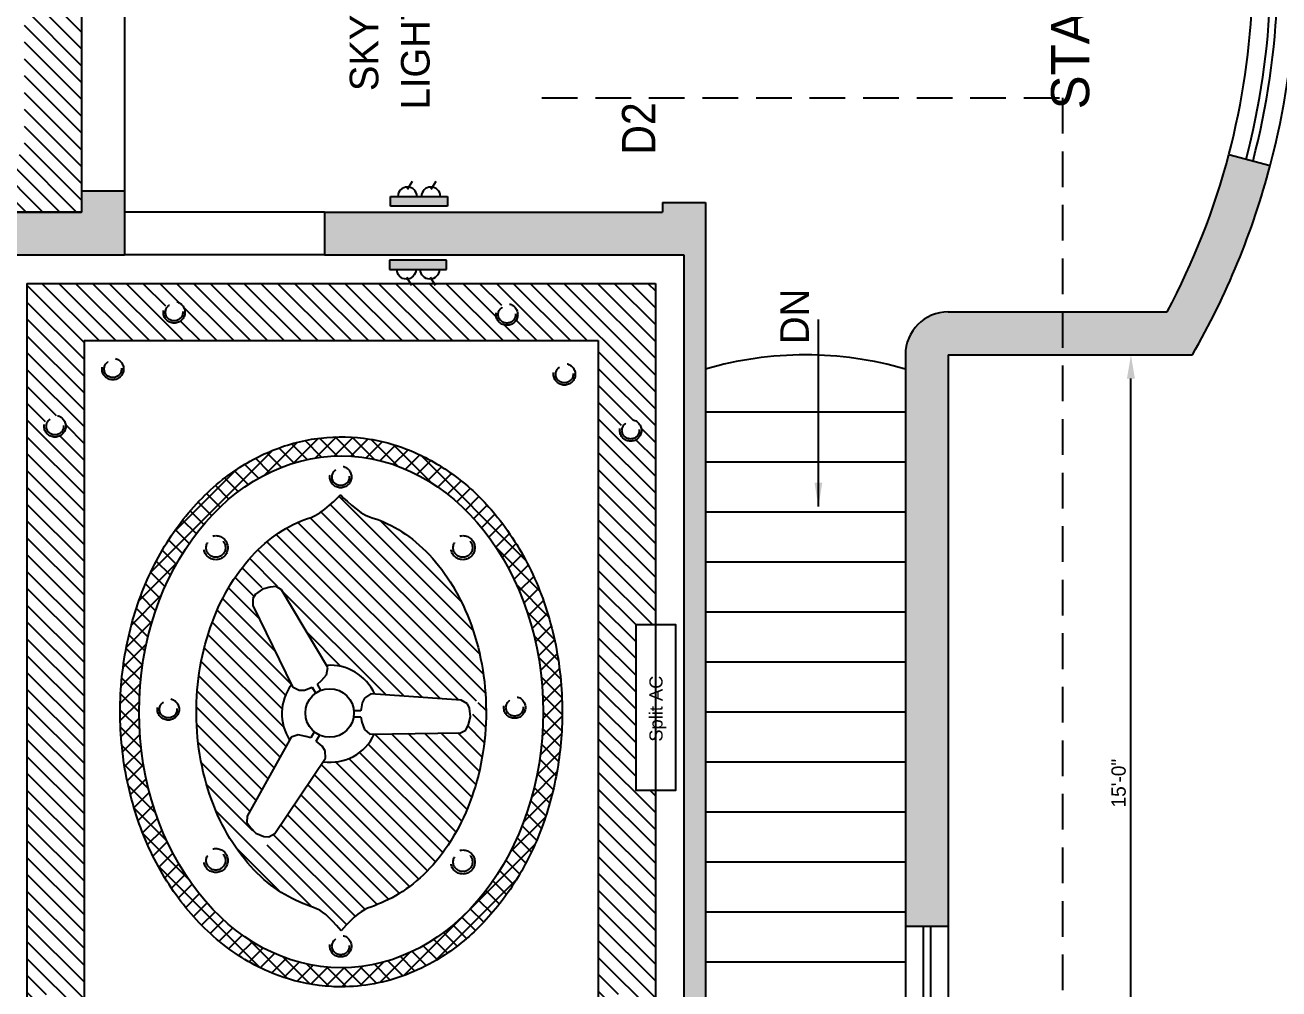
# Model space of a CAD drawing. Extents: x 10753 to 18704, y -5361 to 1140.
# Drawn here: x 13281.2 to 13544.6, y -1300.4 to -1097.9 of the extents above; entities that cross this region are included whole.
import ezdxf

# ---------------------------------------------------------------- set-up
doc = ezdxf.new("R2010")
doc.units = 0
doc.header["$LTSCALE"] = 30
doc.header["$MEASUREMENT"] = 0
doc.header["$PDMODE"] = 3
doc.linetypes.add('HIDDEN', pattern=[0.375, 0.25, -0.125])
doc.layers.get('0').update_dxf_attribs({"linetype": 'CONTINUOUS'})
doc.layers.get('DEFPOINTS').update_dxf_attribs({"linetype": 'CONTINUOUS'})
for name, color, linetype in [('ACS', 4, 'CONTINUOUS'), ('Ceiling Plans', 165, 'CONTINUOUS'), ('DIM', 6, 'CONTINUOUS'), ('E-SAVERS', 2, 'HIDDEN'), ('FANS', 6, 'CONTINUOUS'), ('stairs terrace', 1, 'CONTINUOUS'), ('SWITCHES', 3, 'CONTINUOUS'), ('TEXT', 13, 'CONTINUOUS'), ('TEXTDW', 3, 'CONTINUOUS'), ('WALL', 2, 'CONTINUOUS'), ('Walls Hatch', 51, 'CONTINUOUS'), ('WINDOW', 5, 'CONTINUOUS')]:
    doc.layers.add(name, color=color, linetype=linetype)
doc.styles.add('ARIAL', font='arial.ttf', dxfattribs={"height": 2})
doc.styles.get("Standard").update_dxf_attribs({"font": 'stylu.ttf', "height": 3})
doc.dimstyles.new('D1', dxfattribs={"dimtxt": 6, "dimasz": 5, "dimexe": 1, "dimexo": 2, "dimgap": 1, "dimtad": 1, "dimdec": 4, "dimzin": 3, "dimdsep": 46, "dimlunit": 4, "dimtxsty": 'Standard', "dimcen": 3, "dimclrd": 7, "dimclre": 7, "dimclrt": 2, "dimadec": 0, "dimazin": 0, "dimtfac": 1, "dimtdec": 4, "dimtofl": 0, "dimtmove": 2, "dimatfit": 3, "dimfxl": 1, "dimfrac": 2, "dimtolj": 1, "dimtzin": 1, "dimarcsym": 0})

# ---------------------------------------------------------------- blocks, each defined once
blk = doc.blocks.new('*D364')
at = {"layer": 'DEFPOINTS', "color": 0, "transparency": 16777216}
for p in [(13513.47, -1167.19), (13513.47, -1167.19), (13485.51, -1347.21)]:
    blk.add_point(p, dxfattribs=at)
at = {"layer": 'DIM', "color": 7, "lineweight": -2, "transparency": 16777216}
for p, q in [((13511.47, -1167.19), (13512.47, -1167.19)), ((13513.47, -1342.21), (13513.47, -1172.19)), ((13487.51, -1347.21), (13514.47, -1347.21))]:
    blk.add_line(p, q, dxfattribs=at)
at = {"layer": 'DIM', "color": 7, "transparency": 16777216}
for points in [[(13512.64, -1172.19), (13514.31, -1172.19), (13513.47, -1167.19)], [(13512.64, -1342.21), (13514.31, -1342.21), (13513.47, -1347.21)]]:
    blk.add_solid(points, dxfattribs=at)
at = {"layer": 'DIM', "color": 2, "transparency": 16777216, "insert": (13510.9, -1257.2), "char_height": 3, "attachment_point": 5, "rotation": 90}
blk.add_mtext('\\A1;15\'-0"', dxfattribs=at)
blk = doc.blocks.new('11PFAN01')
at = {"color": 0, "linetype": 'ByBlock'}
for p, q in [((-5.91, 15.96), (-6.12, 15.11)), ((-5.46, 16.37), (-5.91, 15.96)), ((-4.48, 16.8), (-5.46, 16.37)), ((-3.51, 16.82), (-4.48, 16.8)), ((-2.75, 16.71), (-3.51, 16.82)), ((-2.22, 16.16), (-2.75, 16.71)), ((1.1, 5.49), (-2.22, 16.16)), ((-6.12, 15.11), (-3.7, 4.21)), ((-0.05, 4.13), (0.72, 4.68)), ((0.72, 4.68), (1.1, 5.49)), ((-3.7, 4.21), (-2.99, 3.61)), ((-2.99, 3.61), (-2.34, 3.48)), ((-2.34, 3.48), (-1.35, 3.61)), ((-1.35, 3.61), (-1.1, 2.73)), ((-0.62, 3.82), (-0.05, 4.13)), ((-0.38, 2.93), (-0.62, 3.82)), ((4.18, 0.28), (3.8, -0.63)), ((4.62, 0.78), (4.18, 0.28)), ((5.49, 1.1), (4.62, 0.78)), ((16.15, -2.26), (5.49, 1.1)), ((2.73, -1.13), (3.62, -1.37)), ((3.8, -0.63), (2.92, -0.41)), ((3.62, -1.37), (3.6, -2.02)), ((-5.31, -1.8), (-12.89, -10)), ((-4.41, -1.72), (-5.31, -1.8)), ((-3.55, -2.11), (-4.41, -1.72)), ((-3, -2.45), (-3.55, -2.11)), ((-2.34, -1.8), (-3, -2.45)), ((-2.45, -2.98), (-1.82, -2.32)), ((-1.84, -3.76), (-2.45, -2.98)), ((3.6, -2.02), (3.69, -2.96)), ((3.69, -2.96), (4.21, -3.7)), ((16.78, -2.86), (16.15, -2.26)), ((16.9, -3.46), (16.78, -2.86)), ((-1.63, -4.39), (-1.84, -3.76)), ((-1.79, -5.31), (-1.63, -4.39)), ((4.21, -3.7), (15.11, -6.16)), ((16.32, -5.37), (16.79, -4.52)), ((16.79, -4.52), (16.9, -3.46)), ((-10.03, -12.86), (-1.79, -5.31)), ((15.11, -6.16), (15.85, -5.98)), ((15.85, -5.98), (16.32, -5.37)), ((-12.89, -10), (-13.1, -10.74)), ((-13.1, -10.74), (-12.81, -11.44)), ((-12.81, -11.44), (-12.31, -12.28)), ((-12.31, -12.28), (-11.45, -12.91)), ((-11.45, -12.91), (-10.87, -13.1)), ((-10.87, -13.1), (-10.03, -12.86))]:
    blk.add_line(p, q, dxfattribs=at)
blk.add_circle((0, 0), 3, dxfattribs=at)
blk = doc.blocks.new('SB')
for p, q in [((0, 6), (1, 6)), ((0, 0), (0, 6)), ((1, 6), (1, 0)), ((1.79, 4.2), (2.63, 3.67)), ((1.79, 1.73), (2.63, 1.2)), ((1, 0), (0, 0))]:
    blk.add_line(p, q)
for centre in [(1, 4.22), (1, 1.75)]:
    blk.add_arc(centre, 1, 270, 90)
blk.add_solid([(0, 0), (1, 0), (0, 6), (1, 6)])

msp = doc.modelspace()

# ---------------------------------------------------------------- hatches: boundary and pattern name
at = {"layer": 'Ceiling Plans'}
h = msp.add_hatch(dxfattribs=at)
h.set_pattern_fill('ANSI31', color=200, scale=20, angle=90)
h.set_pattern_definition([(135, (11785.538, -16364.4257), (-1.76776695, -1.76776695), [])])
h.paths.add_polyline_path([(13062.60457, -1086.21197), (13062.60457, -1149.21197), (13184.10457, -1149.21197), (13184.10457, -1137.21197), (13293.06889, -1137.21197), (13293.06889, -1086.21197, -0.397097335), (13380.60457, -993.37264), (13380.60457, -909.21197), (13119.60457, -909.21197), (13119.60457, -1086.21197)])
h.paths.add_polyline_path([(13098.94923, -1113.7842), (13098.94923, -1121.7842), (13090.94923, -1121.7842), (13090.94923, -1113.7842)], flags=16)
h.paths.add_polyline_path([(13131.60457, -921.21197), (13368.60457, -921.21197), (13368.60457, -982.67455, 0.366075072), (13281.06889, -1086.21197), (13281.06889, -1125.21197), (13172.10457, -1125.21197), (13172.10457, -1137.21197), (13131.60457, -1137.21197)], flags=16)
h.paths.add_polyline_path([(13127.0476, -1145.67551), (13127.97717, -1145.67551, -1), (13131.97717, -1145.67551), (13133.48422, -1145.67551), (13133.48422, -1147.67551), (13121.48422, -1147.67551), (13121.48422, -1145.67551), (13123.0476, -1145.67551, -1)], flags=16)
h.paths.add_polyline_path([(13207.94211, -1021.50922), (13184.57621, -1033.18318), (13182.44457, -1032.11818), (13217.2594, -962.43471), (13249.37785, -978.48153), (13262.34195, -1004.42972), (13280.42957, -995.39287), (13246.17347, -1063.95802), (13223.48739, -1052.62374)], flags=0)
h.paths.add_polyline_path([(13264.98906, -1134.53242), (13266.55244, -1134.53242, -1), (13270.55244, -1134.53242), (13271.48202, -1134.53242, -1), (13275.48202, -1134.53242), (13276.98906, -1134.53242), (13276.98906, -1136.53242), (13264.98906, -1136.53242)], flags=16)
h.paths.add_polyline_path([(13233.43971, -919.39801), (13233.43971, -911.06935), (13268.32005, -911.06935), (13268.32005, -919.39801)], flags=16)
h.paths.add_polyline_path([(13346.61206, -912.16887), (13346.61206, -910.16887), (13358.61206, -910.16887), (13358.61206, -912.16887), (13357.10502, -912.16887, -1), (13353.10502, -912.16887), (13352.17544, -912.16887, -1), (13348.17544, -912.16887)], flags=16)
h.paths.add_polyline_path([(13242.82891, -918.29073), (13258.46859, -918.29073), (13258.46859, -912.95634), (13242.82891, -912.95634)], flags=8)
h = msp.add_hatch(dxfattribs=at)
h.set_pattern_fill('CHKDS', color=200, scale=20, angle=90, pattern_type=2)
h.set_pattern_definition([(90, (11785.538, -16364.426), (-25, 25), [20, -30]), (180, (11795.538, -16329.426), (-25, -25), [20, -30])])
h.paths.add_polyline_path([(13131.60457, -921.21197), (13131.60457, -1137.21197), (13172.10457, -1137.21197), (13172.10457, -1125.21197), (13281.06889, -1125.21197), (13280.81009, -1120.13634, -0.414213562), (13278.28102, -1122.66541, -1), (13278.28102, -1117.60727, -0.414213562), (13280.81009, -1120.13634), (13280.66214, -1101.83315, -0.411980948), (13278.13315, -1104.34293, -1), (13278.13315, -1099.28479, -0.414213562), (13280.66221, -1101.81386), (13281.06889, -1086.21197, -0.276949328), (13336.58393, -993.53454, -0.123227104), (13335.39272, -993.83265, -15.937253933), (13335.39272, -993.32683, -1), (13335.39272, -989.28032, -1.106551939), (13336.61278, -993.58857, -0.081009639), (13368.60457, -982.67455), (13368.60457, -921.21197), (13294.17025, -921.53035, -1), (13294.17025, -926.58848, -1), (13294.17025, -921.53035), (13219.26034, -921.53035, -0.999021246), (13219.25539, -926.58848, -1), (13219.25539, -921.53035)])
h.paths.add_polyline_path([(13154.23495, -929.26992, -1), (13154.23495, -924.21178, -1)], flags=16)
h.paths.add_polyline_path([(13154.23495, -928.76411, -1), (13154.23495, -924.7176, -1)], flags=0)
h.paths.add_polyline_path([(13137.30117, -945.33459, -1), (13137.30117, -940.27645, -1)], flags=16)
h.paths.add_polyline_path([(13137.30117, -944.82878, -1), (13137.30117, -940.78227, -1)], flags=0)
h.paths.add_polyline_path([(13208.8971, -962.81298, -1), (13208.8971, -967.87111, -1)], flags=16)
h.paths.add_polyline_path([(13208.8971, -963.31879, -1), (13208.8971, -967.3653, -1)], flags=0)
h.paths.add_polyline_path([(13137.30117, -929.26992, -1), (13137.30117, -924.21178, -1)], flags=16)
h.paths.add_polyline_path([(13137.30117, -928.76411, -1), (13137.30117, -924.7176, -1)], flags=0)
h.paths.add_polyline_path([(13217.2594, -962.43471), (13249.37785, -978.48153), (13245.22955, -970.17854), (13278.44038, -953.58591), (13274.60527, -945.73401), (13274.62543, -944.249), (13275.20394, -943.39507), (13276.64976, -942.28514), (13278.26072, -941.87635), (13279.5562, -941.747), (13280.65372, -942.44436), (13285.26169, -950.17788), (13309.54851, -938.04382), (13326.66091, -972.295), (13280.42957, -995.39287), (13246.17347, -1063.95802), (13223.48739, -1052.62374), (13225.05451, -1055.7604), (13160.73555, -1087.89512), (13159.37269, -1085.16728), (13158.40298, -1084.76587), (13157.24348, -1083.57514), (13156.48372, -1082.51789), (13156.53889, -1081.21873), (13156.99362, -1080.40548), (13143.62315, -1053.64394), (13161.53176, -1044.69653), (13157.73967, -1036.93269), (13157.75982, -1035.44768), (13158.33834, -1034.59375), (13159.78416, -1033.48382), (13161.39511, -1033.07503), (13162.69059, -1032.94568), (13163.78812, -1033.64304), (13168.34578, -1041.29214), (13184.57621, -1033.18318), (13182.44457, -1032.11818)], flags=16)
h.paths.add_polyline_path([(13181.06847, -1026.66579, -1), (13181.06847, -1021.60765, -1)], flags=16)
h.paths.add_polyline_path([(13181.06847, -1026.15998, -1), (13181.06847, -1022.11347, -1)], flags=0)
h.paths.add_polyline_path([(13203.05367, -1061.9205), (13202.51795, -1063.1071), (13201.36525, -1063.7089), (13197.86153, -1063.75711), (13165.80762, -1079.77172), (13173.04537, -1069.02827), (13172.94057, -1067.4461), (13172.34245, -1066.48776), (13171.03008, -1065.42564), (13171.76617, -1064.16726, -0.062143507), (13170.69049, -1063.50122), (13169.90899, -1064.77677), (13168.861, -1064.4318), (13167.27084, -1064.12537), (13166.2818, -1064.45749, -0.308236963), (13166.51796, -1054.24293), (13167.51472, -1054.73362), (13168.64373, -1054.69481), (13170.21974, -1054.08932), (13170.94148, -1055.35599, -0.062143507), (13172.05613, -1054.75744), (13171.34222, -1053.44287), (13172.16497, -1052.70777), (13173.22543, -1051.48386), (13173.43232, -1050.46127, -0.308236963), (13182.1603, -1055.77307), (13182.55477, -1055.5091), (13201.54056, -1056.82596), (13202.81654, -1057.58592), (13203.26681, -1058.5139), (13203.50513, -1060.32098)], flags=0)
h.paths.add_polyline_path([(13274.10909, -992.37646), (13273.34933, -991.31921), (13273.4045, -990.02005), (13282.69078, -973.41215), (13283.14741, -973.25881, -0.308236963), (13283.38357, -963.04426), (13284.38033, -963.53494), (13285.50934, -963.49613), (13287.08534, -962.89064), (13287.80709, -964.15731, -0.062143507), (13288.92173, -963.55876), (13288.20782, -962.24419), (13289.03058, -961.50909), (13290.09103, -960.28518), (13290.29792, -959.26259, -0.308236963), (13299.02591, -964.57439), (13299.42038, -964.31042), (13318.40617, -965.62728), (13319.68215, -966.38724), (13320.13242, -967.31522), (13320.37073, -969.1223), (13319.91928, -970.72182), (13319.38356, -971.90842), (13318.23086, -972.51022), (13314.95262, -972.55533), (13282.56198, -988.73818), (13279.27764, -993.61334), (13277.98151, -994.33839), (13276.95272, -994.26434), (13275.26858, -993.56719)], flags=0)
h.paths.add_polyline_path([(13281.56078, -1000.60957, -1), (13281.56078, -1005.66771, -1)], flags=16)
h.paths.add_polyline_path([(13281.56078, -1001.11539, -1), (13281.56078, -1005.1619, -1)], flags=0)
h.paths.add_polyline_path([(13135.27791, -1083.18979, -1), (13135.27791, -1078.13165, -1)], flags=16)
h.paths.add_polyline_path([(13135.27791, -1082.68398, -1), (13135.27791, -1078.63747, -1)], flags=0)
h.paths.add_polyline_path([(13257.04506, -1052.99432, -1), (13257.04506, -1058.05245, -1)], flags=16)
h.paths.add_polyline_path([(13257.04506, -1053.50013, -1), (13257.04506, -1057.54664, -1)], flags=0)
h.paths.add_polyline_path([(13189.35754, -1122.706, -1), (13189.35754, -1117.64787, -1)], flags=16)
h.paths.add_polyline_path([(13189.35754, -1122.20019, -1), (13189.35754, -1118.15368, -1)], flags=0)
h.paths.add_polyline_path([(13341.54817, -954.33724, -0.315298789), (13342.37437, -954.91575), (13343.53034, -954.49501, -0.436485524), (13344.20864, -953.17298, -0.099420373), (13344.20864, -950.52601, -0.436485524), (13343.53034, -949.20397), (13342.37437, -948.78323, -0.315298789), (13341.54817, -949.36174, -1), (13341.54817, -947.6033, -0.520567051), (13342.37437, -948.78323), (13343.53034, -949.20397, -0.315298789), (13344.48243, -948.53731, -0.106526237), (13344.89974, -948.62724, -0.099420373), (13346.60118, -946.59954, -0.436485524), (13346.93136, -945.1508), (13346.31628, -944.08545, -0.131652498), (13345.87667, -944.20324, -1), (13345.87667, -942.4448, -0.767326988), (13346.31628, -944.08545), (13346.93136, -945.1508, -0.131652498), (13347.43796, -945.01505, -0.288267883), (13348.3511, -945.58922, -0.099420373), (13350.95785, -945.12958, -0.436485524), (13352.14202, -944.23202), (13352.35563, -943.02055, -0.916331174), (13352.50831, -941.27546, -1.091308501), (13352.35563, -943.02055), (13352.14202, -944.23202, -0.436485524), (13352.94779, -945.48046, -0.099420373), (13355.24013, -946.80395, -0.195840099), (13355.94804, -946.51561, -0.221694663), (13356.7242, -946.87754), (13357.66655, -946.08681, -0.637070261), (13358.34008, -944.64243, -1), (13358.34008, -946.40088, -0.221694663), (13357.66655, -946.08681), (13356.7242, -946.87754, -0.436485524), (13356.53897, -948.35184, -0.099420373), (13357.44428, -950.83918, -0.436485524), (13358.53384, -951.84949), (13359.764, -951.84949, -0.414213562), (13360.64322, -950.97027, -1), (13360.64322, -952.72871, -0.414213562), (13359.764, -951.84949), (13358.53384, -951.84949, -0.436485524), (13357.44428, -952.85981, -0.099420373), (13356.53897, -955.34715, -0.436485524), (13356.7242, -956.82145), (13357.66655, -957.61218, -0.221694663), (13358.34008, -957.29811, -1), (13358.34008, -959.05655, -0.637070261), (13357.66655, -957.61218), (13356.7242, -956.82145, -0.221694663), (13355.94804, -957.18337, -0.195840099), (13355.24013, -956.89504, -0.099420373), (13352.94779, -958.21852, -0.436485524), (13352.14202, -959.46697), (13352.35563, -960.67844, -1.091308501), (13352.50831, -962.42352, -0.916331174), (13352.35563, -960.67844), (13352.14202, -959.46697, -0.436485524), (13350.95785, -958.5694, -0.099420373), (13348.3511, -958.10976, -0.288267883), (13347.43796, -958.68393, -0.131652498), (13346.93136, -958.54819), (13346.31628, -959.61354, -0.767326988), (13345.87667, -961.25419, -1), (13345.87667, -959.49574, -0.131652498), (13346.31628, -959.61354), (13346.93136, -958.54819, -0.436485524), (13346.60118, -957.09945, -0.099420373), (13344.89974, -955.07175, -0.106526237), (13344.48243, -955.16168, -0.315298789), (13343.53034, -954.49501), (13342.37437, -954.91575, -0.520567051), (13341.54817, -956.09569, -1)], flags=16)
h.paths.add_polyline_path([(13350.79885, -949.66271, -1), (13350.79885, -954.03627, -1)], flags=0)
h.paths.add_polyline_path([(13164.23398, -1135.44258, -1), (13164.23398, -1130.38444, -1)], flags=16)
h.paths.add_polyline_path([(13164.23398, -1134.93677, -1), (13164.23398, -1130.89026, -1)], flags=0)
h.paths.add_polyline_path([(13259.97268, -1117.64787, -1), (13259.97268, -1122.706, -1)], flags=16)
h.paths.add_polyline_path([(13259.97268, -1118.15368, -1), (13259.97268, -1122.20019, -1)], flags=0)
h = msp.add_hatch(dxfattribs=at)
h.set_pattern_fill('ANSI31', color=200, scale=20, angle=90)
h.set_pattern_definition([(135, (15416.9126, -16542.626), (-1.76776695, -1.76776695), [])])
h.paths.add_polyline_path([(13281.60457, -1152.21197), (13281.60457, -1332.21197), (13405.03109, -1332.21197, -0.08891783), (13404.47512, -1330.77735, 0.027198309), (13405.2064, -1331.68405, 0.087393972), (13409.99955, -1332.00704, 0.049875423), (13410.28379, -1331.02828), (13408.34766, -1328.3471, -2.162013598), (13408.33128, -1328.55411, -0.462531781), (13408.34766, -1328.3471), (13410.89912, -1331.88039, 0.036729401), (13412.86958, -1331.38542, -0.052577666), (13412.47841, -1332.21197), (13413.60457, -1332.21197), (13413.60457, -1258.75148), (13409.52405, -1258.75148), (13409.52405, -1223.87114), (13413.60457, -1223.87114), (13413.60457, -1152.21197)])
h.paths.add_polyline_path([(13401.60457, -1164.21197), (13401.60457, -1320.21197), (13293.60457, -1320.21197), (13293.60457, -1164.21197)], flags=16)
h.paths.add_polyline_path([(13312.5192, -1160.54104, -1), (13312.5192, -1155.99933, -1)], flags=16)
h.paths.add_polyline_path([(13312.5192, -1160.08687, -1), (13312.5192, -1156.4535, -1)], flags=0)
h.paths.add_polyline_path([(13299.63637, -1172.45422, -1), (13299.63637, -1167.91251, -1)], flags=0)
h.paths.add_polyline_path([(13299.63637, -1172.00005, -1), (13299.63637, -1168.36668, -1)], flags=0)
edge = h.paths.add_edge_path(flags=0)
edge.add_ellipse((13347.60457, -1242.21197), major_axis=(0, -53.77558), ratio=0.788930168, start_angle=0, end_angle=360)
h.paths.add_polyline_path([(13347.49361, -1190.59457, -1), (13347.49361, -1195.13628, -1)], flags=0)
h.paths.add_polyline_path([(13347.49361, -1191.04874, -1), (13347.49361, -1194.68211, -1)], flags=0)
edge = h.paths.add_edge_path(flags=0)
edge.add_spline(control_points=[(13347.60457, -1288.1948), (13350.50337, -1284.84606), (13351.92432, -1283.9137), (13355.7596, -1282.51782), (13357.7932, -1281.62293), (13361.77574, -1279.18619), (13363.72331, -1277.64275), (13367.39526, -1273.92049), (13369.11806, -1271.74172), (13372.19151, -1266.83811), (13373.5413, -1264.114), (13375.74809, -1258.27114), (13376.60476, -1255.15313), (13377.74977, -1248.71222), (13378.03802, -1245.38995), (13378.0211, -1238.74784), (13377.71593, -1235.42859), (13376.53855, -1228.99949), (13375.66643, -1225.89028), (13373.43161, -1220.07), (13372.06924, -1217.35968), (13368.97461, -1212.48721), (13367.24322, -1210.32578), (13363.55843, -1206.6397), (13361.60662, -1205.11507), (13357.61896, -1202.71532), (13355.58444, -1201.83857), (13351.50985, -1200.6923), (13347.45687, -1196.67231), (13347.45687, -1196.67231), (13343.34753, -1200.75919), (13339.27444, -1201.97521), (13337.24183, -1202.88827), (13333.26459, -1205.36203), (13331.32137, -1206.92426), (13327.6625, -1210.68263), (13325.94842, -1212.87866), (13322.89638, -1217.8132), (13321.55927, -1220.55097), (13319.38068, -1226.41613), (13318.53952, -1229.54278), (13317.42696, -1235.99518), (13317.15565, -1239.32029), (13317.20641, -1245.96205), (13317.52847, -1249.27812), (13318.73814, -1255.69507), (13319.62564, -1258.79533), (13321.88833, -1264.59274), (13323.26317, -1267.28915), (13326.37877, -1272.13029), (13328.11862, -1274.2743), (13331.81601, -1277.92412), (13333.77194, -1279.42992), (13337.76453, -1281.79271), (13339.79991, -1282.65138), (13343.63459, -1283.94003), (13344.85419, -1284.97146), (13347.60457, -1288.1948)], knot_values=[0, 0, 0, 0, 0.224860756, 0.224860756, 0.449721513, 0.449721513, 0.674582269, 0.674582269, 0.899443025, 0.899443025, 1.124303782, 1.124303782, 1.349164538, 1.349164538, 1.574025294, 1.574025294, 1.798886051, 1.798886051, 2.023746807, 2.023746807, 2.248607563, 2.248607563, 2.47346832, 2.47346832, 2.698329076, 2.698329076, 2.923189832, 2.923189832, 3.148050589, 3.148050589, 3.372911345, 3.372911345, 3.597772102, 3.597772102, 3.822632858, 3.822632858, 4.047493614, 4.047493614, 4.272354371, 4.272354371, 4.497215127, 4.497215127, 4.722075883, 4.722075883, 4.94693664, 4.94693664, 5.171797396, 5.171797396, 5.396658152, 5.396658152, 5.621518909, 5.621518909, 5.846379665, 5.846379665, 6.071240421, 6.071240421, 6.283185307, 6.283185307, 6.283185307, 6.283185307], degree=3, periodic=0)
h.paths.add_polyline_path([(13287.47959, -1184.48713, -1), (13287.47959, -1179.94542, -1)], flags=16)
h.paths.add_polyline_path([(13287.47959, -1184.03296, -1), (13287.47959, -1180.39959, -1)], flags=0)
h.paths.add_polyline_path([(13321.27291, -1210.2512, -1), (13321.27291, -1205.19306, -1)], flags=0)
h.paths.add_polyline_path([(13321.27291, -1209.74539, -1), (13321.27291, -1205.69888, -1)], flags=0)
h.paths.add_polyline_path([(13382.40882, -1156.46269, -1), (13382.40882, -1161.0044, -1)], flags=16)
h.paths.add_polyline_path([(13382.40882, -1156.91686, -1), (13382.40882, -1160.55023, -1)], flags=0)
h.paths.add_polyline_path([(13373.15573, -1205.19306, -1), (13373.15573, -1210.2512, -1)], flags=0)
h.paths.add_polyline_path([(13394.48897, -1169.02711, -1), (13394.48897, -1173.56882, -1)], flags=0)
h.paths.add_polyline_path([(13373.15573, -1205.69888, -1), (13373.15573, -1209.74539, -1)], flags=0)
h.paths.add_polyline_path([(13394.48897, -1169.48128, -1), (13394.48897, -1173.11465, -1)], flags=0)
h.paths.add_polyline_path([(13408.39444, -1180.80894, -1), (13408.39444, -1185.35065, -1)], flags=16)
h.paths.add_polyline_path([(13408.39444, -1181.26311, -1), (13408.39444, -1184.89648, -1)], flags=0)
h.paths.add_polyline_path([(13311.27916, -1243.95583, -1), (13311.27916, -1239.41412, -1)], flags=0)
h.paths.add_polyline_path([(13311.27916, -1243.50166, -1), (13311.27916, -1239.86829, -1)], flags=0)
h.paths.add_polyline_path([(13384.02998, -1239.02875, -1), (13384.02998, -1243.57046, -1)], flags=0)
h.paths.add_polyline_path([(13384.02998, -1239.48292, -1), (13384.02998, -1243.11629, -1)], flags=0)
h.paths.add_polyline_path([(13321.27291, -1275.9737, -1), (13321.27291, -1270.91556, -1)], flags=0)
h.paths.add_polyline_path([(13321.27291, -1275.46789, -1), (13321.27291, -1271.42138, -1)], flags=0)
h.paths.add_polyline_path([(13373.15573, -1271.23335, -1), (13373.15573, -1276.29149, -1)], flags=0)
h.paths.add_polyline_path([(13373.15573, -1271.73917, -1), (13373.15573, -1275.78568, -1)], flags=0)
h.paths.add_polyline_path([(13347.48768, -1289.17278, -1), (13347.48768, -1293.71449, -1)], flags=0)
h.paths.add_polyline_path([(13347.48768, -1293.26032, -1), (13347.48768, -1289.62695, -1)], flags=0)
h.paths.add_polyline_path([(13287.42458, -1305.41107, -1), (13287.42458, -1300.86936, -1)], flags=16)
h.paths.add_polyline_path([(13287.42458, -1304.9569, -1), (13287.42458, -1301.32353, -1)], flags=0)
h.paths.add_polyline_path([(13299.63637, -1316.69226, -1), (13299.63637, -1312.15055, -1)], flags=0)
h.paths.add_polyline_path([(13299.63637, -1316.23809, -1), (13299.63637, -1312.60472, -1)], flags=0)
h.paths.add_polyline_path([(13407.30623, -1300.94731, -1), (13407.30623, -1305.48902, -1)], flags=16)
h.paths.add_polyline_path([(13407.30623, -1301.40148, -1), (13407.30623, -1305.03485, -1)], flags=0)
h.paths.add_polyline_path([(13310.10202, -1328.3491, -1), (13310.10202, -1323.80739, -1)], flags=16)
h.paths.add_polyline_path([(13310.10202, -1327.89493, -1), (13310.10202, -1324.26156, -1)], flags=0)
h.paths.add_polyline_path([(13394.37893, -1312.15055, -1), (13394.37893, -1316.69226, -1)], flags=0)
h.paths.add_polyline_path([(13394.37893, -1312.60472, -1), (13394.37893, -1316.23809, -1)], flags=0)
h.paths.add_polyline_path([(13382.83804, -1323.39909, -1), (13382.83804, -1327.9408, -1)], flags=16)
h.paths.add_polyline_path([(13382.83804, -1323.85326, -1), (13382.83804, -1327.48663, -1)], flags=0)
h = msp.add_hatch(dxfattribs=at)
h.set_pattern_fill('ANSI37', color=200, scale=20, angle=90)
h.set_pattern_definition([(135, (11785.538, -16364.4257), (-1.76776695, -1.76776695), []), (225, (11785.538, -16364.4257), (1.76776695, -1.76776695), [])])
edge = h.paths.add_edge_path()
edge.add_spline(control_points=[(13347.60457, -1299.98755), (13349.91183, -1299.98755), (13352.21815, -1299.77394), (13359.05268, -1298.50263), (13363.48875, -1296.81025), (13370.80558, -1292.47512), (13373.8152, -1290.13074), (13379.30676, -1284.68449), (13381.79045, -1281.58469), (13386.12449, -1274.79391), (13387.97621, -1271.10473), (13390.96982, -1263.31941), (13392.1129, -1259.22507), (13393.64198, -1250.82788), (13394.02914, -1246.52689), (13394.0304, -1237.19975), (13393.50445, -1232.17532), (13391.42605, -1222.45415), (13389.87526, -1217.7575), (13385.83506, -1209.00518), (13383.34637, -1204.94824), (13378.09628, -1198.40876), (13375.46564, -1195.77252), (13369.77915, -1191.25567), (13366.72234, -1189.3733), (13360.32197, -1186.47696), (13356.97812, -1185.46095), (13350.17728, -1184.36867), (13346.72111, -1184.28956), (13339.88886, -1185.07801), (13336.51417, -1185.94185), (13330.02447, -1188.55498), (13326.91107, -1190.30061), (13320.48649, -1195.01056), (13317.27031, -1198.14888), (13311.62104, -1205.31931), (13309.18719, -1209.34919), (13305.23888, -1218.02823), (13303.72289, -1222.6765), (13301.69354, -1232.29009), (13301.17909, -1237.25559), (13301.1803, -1247.18577), (13301.69593, -1252.1511), (13303.72764, -1261.76392), (13305.24475, -1266.41167), (13309.19519, -1275.08923), (13311.63006, -1279.11824), (13317.28112, -1286.28657), (13320.49817, -1289.42371), (13327.52573, -1294.57215), (13331.33465, -1296.58033), (13338.64059, -1299.06667), (13342.08367, -1299.74077), (13346.2331, -1299.96872), (13346.91882, -1299.98755), (13347.60457, -1299.98755)], knot_values=[0, 0, 0, 0, 0.145717679, 0.145717679, 0.437153037, 0.437153037, 0.663836186, 0.663836186, 0.890519336, 0.890519336, 1.117202485, 1.117202485, 1.343885635, 1.343885635, 1.570568784, 1.570568784, 1.835349362, 1.835349362, 2.10012994, 2.10012994, 2.364910519, 2.364910519, 2.581748288, 2.581748288, 2.798586057, 2.798586057, 3.015423826, 3.015423826, 3.232261595, 3.232261595, 3.449099365, 3.449099365, 3.665937134, 3.665937134, 3.927588351, 3.927588351, 4.189239568, 4.189239568, 4.450890785, 4.450890785, 4.712542002, 4.712542002, 4.974193219, 4.974193219, 5.235844436, 5.235844436, 5.497495653, 5.497495653, 5.75914687, 5.75914687, 6.020798087, 6.020798087, 6.239871527, 6.239871527, 6.283185307, 6.283185307, 6.283185307, 6.283185307], degree=3, periodic=0)
edge = h.paths.add_edge_path(flags=16)
edge.add_ellipse((13347.60457, -1242.21197), major_axis=(0, -53.77558), ratio=0.788930168, start_angle=0, end_angle=360)
edge = h.paths.add_edge_path(flags=0)
edge.add_line((13326.78786, -1211.92691), (13326.78671, -1211.92576))
edge.add_spline(control_points=[(13334.70669, -1279.94982), (13333.0792, -1278.88389), (13331.48703, -1277.59936), (13328.11862, -1274.2743), (13326.37877, -1272.13029), (13323.26317, -1267.28915), (13321.88833, -1264.59274), (13319.62564, -1258.79533), (13318.73814, -1255.69507), (13317.52847, -1249.27812), (13317.20641, -1245.96205), (13317.15565, -1239.32029), (13317.42696, -1235.99518), (13318.53952, -1229.54278), (13319.38068, -1226.41613), (13321.55927, -1220.55097), (13322.89638, -1217.8132), (13325.94842, -1212.87866), (13327.6625, -1210.68263), (13331.32137, -1206.92426), (13333.26459, -1205.36203), (13337.24183, -1202.88827), (13339.27444, -1201.97521), (13343.34753, -1200.75919), (13347.45687, -1196.67231), (13347.45687, -1196.67231), (13351.50985, -1200.6923), (13355.58444, -1201.83857), (13357.61896, -1202.71532), (13361.60662, -1205.11507), (13363.55843, -1206.6397), (13367.24322, -1210.32578), (13368.97461, -1212.48721), (13372.06924, -1217.35968), (13373.43161, -1220.07), (13375.66643, -1225.89028), (13376.53855, -1228.99949), (13377.71593, -1235.42859), (13378.0211, -1238.74784), (13378.03802, -1245.38995), (13377.74977, -1248.71222), (13376.60476, -1255.15313), (13375.74809, -1258.27114), (13373.5413, -1264.114), (13372.19151, -1266.83811), (13369.11806, -1271.74172), (13367.39526, -1273.92049), (13363.72331, -1277.64275), (13361.77574, -1279.18619), (13357.7932, -1281.62293), (13355.7596, -1282.51782), (13351.92432, -1283.9137), (13350.50337, -1284.84606), (13347.60457, -1288.1948)], knot_values=[0, 0, 0, 0, 0.184845673, 0.184845673, 0.40970643, 0.40970643, 0.634567186, 0.634567186, 0.859427942, 0.859427942, 1.084288699, 1.084288699, 1.309149455, 1.309149455, 1.534010212, 1.534010212, 1.758870968, 1.758870968, 1.983731724, 1.983731724, 2.208592481, 2.208592481, 2.433453237, 2.433453237, 2.658313993, 2.658313993, 2.88317475, 2.88317475, 3.108035506, 3.108035506, 3.332896262, 3.332896262, 3.557757019, 3.557757019, 3.782617775, 3.782617775, 4.007478531, 4.007478531, 4.232339288, 4.232339288, 4.457200044, 4.457200044, 4.6820608, 4.6820608, 4.906921557, 4.906921557, 5.131782313, 5.131782313, 5.356643069, 5.356643069, 5.581503826, 5.581503826, 5.806364582, 5.806364582, 5.806364582, 5.806364582], degree=3, periodic=0)
h.paths.add_polyline_path([(13329.02358, -1219.86357), (13329.04373, -1218.37855), (13329.62225, -1217.52462), (13331.06807, -1216.41469), (13332.67902, -1216.00591), (13333.9745, -1215.87656), (13335.07203, -1216.57392), (13335.22186, -1216.82537), (13357.05988, -1238.6634), (13372.82448, -1239.75684), (13374.10046, -1240.5168), (13374.55072, -1241.44478), (13374.78904, -1243.25186), (13374.33758, -1244.85138), (13373.80186, -1246.03797), (13372.64917, -1246.63977), (13354.56195, -1246.88865, -0.332125815), (13343.84224, -1252.6821), (13333.69595, -1267.74289), (13332.39981, -1268.46794), (13331.37103, -1268.3939), (13329.68689, -1267.69675), (13328.52739, -1266.50601), (13327.76763, -1265.44877), (13327.8228, -1264.1496), (13336.77385, -1248.14126, -0.313543297), (13337.15842, -1236.51862)], flags=0)
h.paths.add_polyline_path([(13329.02358, -1219.86357), (13329.04373, -1218.37855), (13329.62225, -1217.52462), (13331.06807, -1216.41469), (13332.67902, -1216.00591), (13333.9745, -1215.87656), (13335.07203, -1216.57392), (13344.81175, -1232.92002), (13344.50934, -1234.41474), (13343.44888, -1235.63865), (13342.62613, -1236.37375), (13343.34004, -1237.68832, -0.49736212), (13350.26852, -1241.9783), (13351.72636, -1241.98658), (13351.98999, -1240.31897), (13352.52089, -1239.32182), (13353.83868, -1238.43998), (13372.82448, -1239.75684), (13374.10046, -1240.5168), (13374.55072, -1241.44478), (13374.78904, -1243.25186), (13374.33758, -1244.85138), (13373.80186, -1246.03797), (13372.64917, -1246.63977), (13353.62317, -1246.90157), (13352.47991, -1245.89232), (13351.9502, -1244.36198), (13351.72496, -1243.2819), (13350.22956, -1243.24288, -0.49736212), (13343.05008, -1247.09814), (13342.31399, -1248.35652), (13343.62636, -1249.41863), (13344.22448, -1250.37698), (13344.32928, -1251.95915), (13333.69595, -1267.74289), (13332.39981, -1268.46794), (13331.37103, -1268.3939), (13329.68689, -1267.69675), (13328.52739, -1266.50601), (13327.76763, -1265.44877), (13327.8228, -1264.1496), (13337.10909, -1247.54171), (13338.55475, -1247.05624), (13340.14491, -1247.36267), (13341.19291, -1247.70765), (13341.9744, -1246.4321, -0.226841436), (13340.07191, -1242.45443, -0.243094225), (13342.22539, -1238.28686), (13341.80709, -1237.55275), (13341.33813, -1237.08379), (13339.92764, -1237.62569), (13338.79863, -1237.6645), (13337.37604, -1236.96417)], flags=0)
at = {"layer": 'Walls Hatch'}
h = msp.add_hatch(color=51, dxfattribs=at)
h.dxf.hatch_style = 1
h.paths.add_polyline_path([(13110.60457, -900.21197), (13110.60457, -1077.21197), (13106.10457, -1077.21197), (13106.10457, -1086.21197), (13119.60457, -1086.21197), (13119.60457, -909.21197), (13178.10457, -909.21197), (13178.10457, -900.21197)])
h.paths.add_polyline_path([(12930.60457, -1077.21197), (12930.60457, -957.21197), (12917.10457, -957.21197), (12917.10457, -961.71197), (12921.60457, -961.71197), (12921.60457, -1057.71197), (12825.60457, -1057.71197), (12825.60457, -1048.71197), (12816.60457, -1048.71197), (12816.60457, -1090.71197), (12825.60457, -1090.71197), (12825.60457, -1062.21197), (12921.60457, -1062.21197), (12921.60457, -1086.21197), (13005.60457, -1086.21197), (13053.60457, -1086.21197), (13053.60457, -1090.71197), (13062.60457, -1090.71197), (13062.60457, -1086.21197), (13064.10457, -1086.21197), (13064.10457, -1077.21197)])
h.paths.add_polyline_path([(13053.60457, -1132.71197), (13053.60457, -1149.21197), (13049.1025, -1149.21197), (13049.1025, -1158.21197), (13095.60457, -1158.21197), (13095.60457, -1230.21197), (13014.60457, -1230.21197), (13014.60457, -1158.21197), (13019.1025, -1158.21197), (13019.1025, -1149.21197), (13005.60457, -1149.21197), (13005.60457, -1230.21197), (12825.7528, -1230.21197), (12825.60457, -1230.21197), (12825.60457, -1174.71197), (12816.60457, -1174.71197), (12816.60457, -1234.71197), (12882.60457, -1234.71197), (12969.60457, -1234.71197), (13031.10457, -1234.71197), (13031.10457, -1338.21197), (12996.60457, -1338.21197), (12996.60457, -1347.21197), (13031.10457, -1347.21197), (13104.60457, -1347.21197), (13104.60457, -1338.21197), (13035.60457, -1338.21197), (13035.60457, -1234.71197), (13095.60457, -1234.71197), (13095.60457, -1302.14447), (13104.60457, -1302.14447), (13104.60457, -1290.21197), (13100.10457, -1290.21197), (13100.10457, -1158.21197), (13139.82997, -1158.21197), (13143.60457, -1158.21197), (13143.60457, -1149.21197), (13062.60457, -1149.21197), (13062.60457, -1132.71197)])
h.paths.add_polyline_path([(12825.60457, -1338.21197), (12825.60457, -1296.21197), (12830.10457, -1296.21197), (12830.10457, -1291.71197), (12816.60457, -1291.71197), (12816.60457, -1347.21197), (12912.60457, -1347.21197), (12912.60457, -1338.21197), (12887.10457, -1338.21197), (12887.10457, -1291.71197), (12854.10457, -1291.71197), (12854.10457, -1296.21197), (12882.60457, -1296.21197), (12882.60457, -1338.21197)])
h.paths.add_polyline_path([(12816.60457, -876.21197), (12816.60457, -1000.71197), (12825.60457, -1000.71197), (12825.60457, -961.71197), (12887.10457, -961.71197), (12887.10457, -957.21197), (12825.60457, -957.21197), (12825.60457, -885.21197), (12921.60457, -885.21197), (12921.60457, -912.21197), (12930.60457, -912.21197), (12930.60457, -885.21197), (12966.607, -885.21197), (12966.607, -876.21197)])
h.paths.add_polyline_path([(13322.10457, -900.21197), (13322.10457, -909.21197), (13380.60457, -909.21197), (13380.60457, -933.30958, -0.022070349), (13394.10457, -933.42313), (13394.10457, -924.41139, 0.006949214), (13389.60457, -924.25055), (13389.60457, -900.21197)])
h.paths.add_polyline_path([(13293.06889, -1086.21197), (13293.06889, -1090.71197), (13302.06889, -1090.71197), (13302.06889, -1086.21197, -0.98816443), (13470.04507, -1084.21197), (13415.10457, -1084.21197), (13415.10457, -1093.21197), (13424.10457, -1093.21197), (13424.10457, -1088.71197), (13479.03528, -1088.71197, 1.013533646)])
h.paths.add_polyline_path([(13184.10457, -1137.21197), (13184.10457, -1149.21197), (13179.60457, -1149.21197), (13179.60457, -1158.21197), (13184.10457, -1158.21197), (13184.10457, -1290.21197), (13179.60457, -1290.21197), (13179.60457, -1347.21197), (13214.10457, -1347.21197), (13214.10457, -1338.21197), (13188.60457, -1338.21197), (13188.60457, -1222.71197), (13215.60457, -1222.71197), (13215.60457, -1218.21197), (13188.60457, -1218.21197), (13188.60457, -1146.21197), (13266.60457, -1146.21197), (13266.60457, -1186.71197), (13275.60457, -1186.71197), (13275.60457, -1146.21197), (13302.06889, -1146.21197), (13302.06889, -1132.71197), (13293.06889, -1132.71197), (13293.06889, -1137.21197)])
h.paths.add_polyline_path([(13266.60457, -1216.71197), (13266.60457, -1338.21197), (13262.10457, -1338.21197), (13262.10457, -1347.21197), (13284.60457, -1347.21197), (13284.60457, -1338.21197), (13275.60457, -1338.21197), (13275.60457, -1216.71197)], flags=17)
h.paths.add_polyline_path([(13415.10457, -1135.21197), (13415.10457, -1137.21197), (13344.06889, -1137.21197), (13344.06889, -1146.21197), (13419.60457, -1146.21197), (13419.60457, -1338.21197), (13400.10457, -1338.21197), (13400.10457, -1347.21197), (13439.10457, -1347.21197), (13439.10457, -1338.21197), (13424.10457, -1338.21197), (13424.10457, -1135.21197)])
h.paths.add_polyline_path([(13356.60457, -1338.21197), (13356.60457, -1347.21197), (13370.10457, -1347.21197), (13370.10457, -1338.21197)], flags=17)
h.paths.add_polyline_path([(13370.10457, -1338.21197), (13381.35457, -1347.21197), (13388.85457, -1347.21197), (13400.10457, -1338.21197)], flags=17)
h.paths.add_polyline_path([(13370.10457, -1338.21197), (13370.10457, -1347.21197), (13381.35457, -1347.21197)], flags=16)
h.paths.add_polyline_path([(13388.85457, -1347.21197), (13400.10457, -1347.21197), (13400.10457, -1338.21197)], flags=16)
h.paths.add_polyline_path([(13466.10457, -1167.19171), (13466.10457, -1287.21197), (13475.10457, -1287.21197), (13475.10457, -1167.19171), (13499.10457, -1167.19171), (13499.10457, -1158.19171), (13475.10457, -1158.19171, 0.414213562)])
h.paths.add_polyline_path([(13521.07969, -1158.19171), (13499.10457, -1158.19171), (13499.10457, -1167.19171), (13526.3767, -1167.19171, 0.066681892), (13542.74331, -1127.40813), (13534.03918, -1125.11946, -0.058237248)])
h.paths.add_polyline_path([(13476.11029, -951.53997), (13471.10799, -959.02175, -0.094745019), (13512.03291, -999.36691), (13519.44256, -994.25837, 0.094745019)])
h.paths.add_polyline_path([(13431.85935, -930.81817), (13429.31544, -939.45116, -0.018581867), (13440.09313, -943.06735), (13443.27103, -934.64708, 0.018581867)])
h.paths.add_polyline_path([(13528.18221, -1029.53038, -0.02209114), (13532.62924, -1042.29087), (13541.25044, -1039.70728, 0.02209114), (13536.54182, -1026.19617)])
h.paths.add_polyline_path([(13538.83482, -1077.75199, -0.02209114), (13538.98545, -1091.26433), (13547.98054, -1091.56153, 0.02209114), (13547.82105, -1077.25434)])

# ---------------------------------------------------------------- linework, layer by layer
at = {"linetype": 'HIDDEN'}
for p, q in [((13389.73541, -1113.21197), (13499.10457, -1113.21197)), ((13499.10457, -1113.21197), (13499.10457, -1371.21197))]:
    msp.add_line(p, q, dxfattribs=at)
at = {"layer": 'ACS'}
msp.add_lwpolyline([(13409.52405, -1223.87114), (13417.85271, -1223.87114), (13417.85271, -1258.75148), (13409.52405, -1258.75148)], close=True, dxfattribs=at)
at = {"layer": 'Ceiling Plans'}
for p, q in [((13293.06889, -1090.71197), (13293.06889, -1132.71197)), ((13281.60457, -1152.21197), (13413.60457, -1152.21197)), ((13281.60457, -1152.21197), (13281.60457, -1332.21197)), ((13413.60457, -1152.21197), (13413.60457, -1332.21197)), ((13293.60457, -1164.21197), (13293.60457, -1320.21197)), ((13293.60457, -1164.21197), (13401.60457, -1164.21197)), ((13401.60457, -1164.21197), (13401.60457, -1320.21197)), ((13341.80709, -1237.55275), (13341.33813, -1237.08379)), ((13378.02916, -1241.955), (13376.38674, -1240.31259)), ((13377.9388, -1245.40019), (13375.28702, -1242.74841)), ((13377.65775, -1248.65466), (13374.18731, -1245.18423)), ((13375.02137, -1260.16042), (13361.65204, -1246.79109)), ((13377.21062, -1251.74307), (13372.11468, -1246.64713))]:
    msp.add_line(p, q, dxfattribs=at)
at = {"layer": 'Ceiling Plans', "color": 200}
for p, q in [((13302.06889, -1090.71197), (13302.06889, -1132.71197)), ((13344.06889, -1137.21197), (13302.06889, -1137.21197)), ((13344.06889, -1146.21197), (13302.06889, -1146.21197)), ((13375.30357, -1225.08728), (13347.16908, -1196.95279)), ((13377.47106, -1234.32584), (13343.35959, -1200.21437)), ((13376.67121, -1229.99046), (13345.32217, -1198.64142)), ((13376.05507, -1239.98091), (13338.48539, -1202.41124)), ((13377.89158, -1238.2819), (13341.05494, -1201.44526)), ((13372.86436, -1219.11253), (13355.76204, -1202.01021)), ((13368.45699, -1239.45391), (13333.97372, -1204.97064)), ((13372.25603, -1239.71741), (13336.13694, -1203.59832)), ((13360.85892, -1238.9269), (13330.11344, -1208.18142)), ((13364.65796, -1239.19041), (13331.97154, -1206.50399)), ((13334.24594, -1215.84945), (13328.3882, -1209.99171)), ((13329.31038, -1217.98496), (13325.30508, -1213.97967)), ((13331.03137, -1216.17042), (13326.7874, -1211.92645)), ((13330.33174, -1222.54185), (13323.93833, -1216.14845)), ((13333.70735, -1229.453), (13322.68575, -1218.4314)), ((13357.05988, -1238.6634), (13335.22186, -1216.82537)), ((13337.08297, -1236.36415), (13321.54683, -1220.82802)), ((13335.90748, -1238.7242), (13320.52348, -1223.3402)), ((13335.19382, -1241.54607), (13319.61987, -1225.97213)), ((13347.52458, -1232.66363), (13340.43425, -1225.5733)), ((13335.5359, -1245.42369), (13318.841, -1228.72879)), ((13336.03655, -1249.45987), (13318.19459, -1231.61791)), ((13334.76862, -1251.72748), (13317.69252, -1234.65137)), ((13333.50069, -1253.99508), (13317.35006, -1237.84445)), ((13332.23276, -1256.26269), (13317.18828, -1241.2182)), ((13330.96483, -1258.53029), (13317.23949, -1244.80494)), ((13372.94204, -1265.15215), (13354.67695, -1246.88707)), ((13374.04018, -1262.71477), (13358.16449, -1246.83908)), ((13375.88122, -1257.48474), (13365.13959, -1246.7431)), ((13376.61405, -1254.68204), (13368.62713, -1246.69512)), ((13329.6969, -1260.7979), (13317.55114, -1248.65213)), ((13370.40395, -1269.68514), (13351.45521, -1250.73639)), ((13371.72984, -1267.47549), (13353.25133, -1248.99698)), ((13328.42898, -1263.0655), (13318.20059, -1252.83712)), ((13365.72484, -1275.61263), (13343.42043, -1253.30822)), ((13367.40486, -1273.75711), (13346.38261, -1252.73486)), ((13368.96299, -1271.77971), (13349.20448, -1252.0212)), ((13363.91514, -1277.33846), (13341.99731, -1255.42064)), ((13329.02143, -1267.19349), (13319.3342, -1257.50626)), ((13361.96583, -1278.92469), (13340.5742, -1257.53306)), ((13359.86234, -1280.35673), (13339.15109, -1259.64548)), ((13341.5213, -1283.22889), (13321.28628, -1262.99387)), ((13355.14908, -1282.71454), (13336.30486, -1263.87032)), ((13357.58867, -1281.6186), (13337.72797, -1261.7579)), ((13352.63091, -1283.7319), (13334.88174, -1265.98274)), ((13350.53222, -1285.16875), (13333.45863, -1268.09516)), ((13334.70669, -1279.94982), (13325.52734, -1270.77047)), ((13348.74626, -1286.91832), (13332.03552, -1270.20758))]:
    msp.add_line(p, q, dxfattribs=at)
msp.add_lwpolyline([(13380.60457, -993.37264, 0.397097335), (13293.06889, -1086.21197), (13293.06889, -1137.21197), (13184.10457, -1137.21197), (13184.10457, -1149.21197), (13062.60457, -1149.21197), (13062.60457, -1086.21197), (13119.60457, -1086.21197), (13119.60457, -909.21197), (13380.60457, -909.21197)], format="xyb", close=True, dxfattribs=at)
msp.add_arc((13345.32225, -1242.60643), 10.18379, 23.8079466, 94.4414921, dxfattribs=at)
at = {"layer": 'Ceiling Plans'}
for start, end in [(143.2879639, 212.9218309), (261.6435896, 335.1342262)]:
    msp.add_arc((13345.32225, -1242.60643), 10.18379, start, end, dxfattribs=at)
at = {"layer": 'Ceiling Plans', "color": 200}
msp.add_ellipse((13347.60457, -1242.21197), major_axis=(0, -53.77558), ratio=0.788930168, dxfattribs=at)
for points, knots in [([(13347.60457, -1299.98755), (13349.91183, -1299.98755), (13352.21815, -1299.77394), (13359.05268, -1298.50263), (13363.48875, -1296.81025), (13370.80558, -1292.47512), (13373.8152, -1290.13074), (13379.30676, -1284.68449), (13381.79045, -1281.58469), (13386.12449, -1274.79391), (13387.97621, -1271.10473), (13390.96982, -1263.31941), (13392.1129, -1259.22507), (13393.64198, -1250.82788), (13394.02914, -1246.52689), (13394.0304, -1237.19975), (13393.50445, -1232.17532), (13391.42605, -1222.45415), (13389.87526, -1217.7575), (13385.83506, -1209.00518), (13383.34637, -1204.94824), (13378.09628, -1198.40876), (13375.46564, -1195.77252), (13369.77915, -1191.25567), (13366.72234, -1189.3733), (13360.32197, -1186.47696), (13356.97812, -1185.46095), (13350.17728, -1184.36867), (13346.72111, -1184.28956), (13339.88886, -1185.07801), (13336.51417, -1185.94185), (13330.02447, -1188.55498), (13326.91107, -1190.30061), (13320.48649, -1195.01056), (13317.27031, -1198.14888), (13311.62104, -1205.31931), (13309.18719, -1209.34919), (13305.23888, -1218.02823), (13303.72289, -1222.6765), (13301.69354, -1232.29009), (13301.17909, -1237.25559), (13301.1803, -1247.18577), (13301.69593, -1252.1511), (13303.72764, -1261.76392), (13305.24475, -1266.41167), (13309.19519, -1275.08923), (13311.63006, -1279.11824), (13317.28112, -1286.28657), (13320.49817, -1289.42371), (13327.52573, -1294.57215), (13331.33465, -1296.58033), (13338.64059, -1299.06667), (13342.08367, -1299.74077), (13346.2331, -1299.96872), (13346.91882, -1299.98755), (13347.60457, -1299.98755)], [0, 0, 0, 0, 0.145717679, 0.145717679, 0.437153037, 0.437153037, 0.663836186, 0.663836186, 0.890519336, 0.890519336, 1.117202485, 1.117202485, 1.343885635, 1.343885635, 1.570568784, 1.570568784, 1.835349362, 1.835349362, 2.10012994, 2.10012994, 2.364910519, 2.364910519, 2.581748288, 2.581748288, 2.798586057, 2.798586057, 3.015423826, 3.015423826, 3.232261595, 3.232261595, 3.449099365, 3.449099365, 3.665937134, 3.665937134, 3.927588351, 3.927588351, 4.189239568, 4.189239568, 4.450890785, 4.450890785, 4.712542002, 4.712542002, 4.974193219, 4.974193219, 5.235844436, 5.235844436, 5.497495653, 5.497495653, 5.75914687, 5.75914687, 6.020798087, 6.020798087, 6.239871527, 6.239871527, 6.283185307, 6.283185307, 6.283185307, 6.283185307]), ([(13347.60457, -1288.1948), (13350.50337, -1284.84606), (13351.92432, -1283.9137), (13355.7596, -1282.51782), (13357.7932, -1281.62293), (13361.77574, -1279.18619), (13363.72331, -1277.64275), (13367.39526, -1273.92049), (13369.11806, -1271.74172), (13372.19151, -1266.83811), (13373.5413, -1264.114), (13375.74809, -1258.27114), (13376.60476, -1255.15313), (13377.74977, -1248.71222), (13378.03802, -1245.38995), (13378.0211, -1238.74784), (13377.71593, -1235.42859), (13376.53855, -1228.99949), (13375.66643, -1225.89028), (13373.43161, -1220.07), (13372.06924, -1217.35968), (13368.97461, -1212.48721), (13367.24322, -1210.32578), (13363.55843, -1206.6397), (13361.60662, -1205.11507), (13357.61896, -1202.71532), (13355.58444, -1201.83857), (13351.50985, -1200.6923), (13347.45687, -1196.67231), (13347.45687, -1196.67231), (13343.34753, -1200.75919), (13339.27444, -1201.97521), (13337.24183, -1202.88827), (13333.26459, -1205.36203), (13331.32137, -1206.92426), (13327.6625, -1210.68263), (13325.94842, -1212.87866), (13322.89638, -1217.8132), (13321.55927, -1220.55097), (13319.38068, -1226.41613), (13318.53952, -1229.54278), (13317.42696, -1235.99518), (13317.15565, -1239.32029), (13317.20641, -1245.96205), (13317.52847, -1249.27812), (13318.73814, -1255.69507), (13319.62564, -1258.79533), (13321.88833, -1264.59274), (13323.26317, -1267.28915), (13326.37877, -1272.13029), (13328.11862, -1274.2743), (13331.81601, -1277.92412), (13333.77194, -1279.42992), (13337.76453, -1281.79271), (13339.79991, -1282.65138), (13343.63459, -1283.94003), (13344.85419, -1284.97146), (13347.60457, -1288.1948)], [0, 0, 0, 0, 0.224860756, 0.224860756, 0.449721513, 0.449721513, 0.674582269, 0.674582269, 0.899443025, 0.899443025, 1.124303782, 1.124303782, 1.349164538, 1.349164538, 1.574025294, 1.574025294, 1.798886051, 1.798886051, 2.023746807, 2.023746807, 2.248607563, 2.248607563, 2.47346832, 2.47346832, 2.698329076, 2.698329076, 2.923189832, 2.923189832, 3.148050589, 3.148050589, 3.372911345, 3.372911345, 3.597772102, 3.597772102, 3.822632858, 3.822632858, 4.047493614, 4.047493614, 4.272354371, 4.272354371, 4.497215127, 4.497215127, 4.722075883, 4.722075883, 4.94693664, 4.94693664, 5.171797396, 5.171797396, 5.396658152, 5.396658152, 5.621518909, 5.621518909, 5.846379665, 5.846379665, 6.071240421, 6.071240421, 6.283185307, 6.283185307, 6.283185307, 6.283185307])]:
    msp.add_open_spline(points, degree=3, knots=knots, dxfattribs=at)
at = {"layer": 'E-SAVERS'}
for centre, radius in [((13312.5192, -1158.27018), 2.27086), ((13312.5192, -1158.27018), 1.81668), ((13382.40882, -1158.73355), 2.27086), ((13382.40882, -1158.73355), 1.81668), ((13299.63637, -1170.18336), 2.27086), ((13299.63637, -1170.18336), 1.81668), ((13394.48897, -1171.29796), 2.27086), ((13394.48897, -1171.29796), 1.81668), ((13287.47959, -1182.21627), 2.27086), ((13287.47959, -1182.21627), 1.81668), ((13408.39444, -1183.07979), 2.27086), ((13408.39444, -1183.07979), 1.81668)]:
    msp.add_circle(centre, radius, dxfattribs=at)
at = {"layer": 'E-SAVERS', "color": 2}
for centre, radius in [((13347.49361, -1192.86543), 2.27086), ((13347.49361, -1192.86543), 1.81668), ((13321.27291, -1207.72213), 2.52907), ((13321.27291, -1207.72213), 2.02326), ((13373.15573, -1207.72213), 2.52907), ((13373.15573, -1207.72213), 2.02326), ((13311.27916, -1241.68498), 2.27086), ((13311.27916, -1241.68498), 1.81668), ((13384.02998, -1241.2996), 2.27086), ((13384.02998, -1241.2996), 1.81668), ((13321.27291, -1273.44463), 2.52907), ((13321.27291, -1273.44463), 2.02326), ((13373.15573, -1273.76242), 2.52907), ((13373.15573, -1273.76242), 2.02326), ((13347.48768, -1291.44364), 2.27086), ((13347.48768, -1291.44364), 1.81668)]:
    msp.add_circle(centre, radius, dxfattribs=at)
at = {"layer": 'stairs terrace'}
for p, q in [((13424.10457, -1179.21197), (13466.10457, -1179.21197)), ((13424.10457, -1189.71197), (13466.10457, -1189.71197)), ((13424.10457, -1200.21197), (13466.10457, -1200.21197)), ((13424.10457, -1210.71197), (13466.10457, -1210.71197)), ((13424.10457, -1221.21197), (13466.10457, -1221.21197)), ((13424.10457, -1231.71197), (13466.10457, -1231.71197)), ((13424.10457, -1242.21197), (13466.10457, -1242.21197)), ((13424.10457, -1252.71197), (13466.10457, -1252.71197)), ((13424.10457, -1263.21197), (13466.10457, -1263.21197)), ((13424.10457, -1273.71197), (13466.10457, -1273.71197)), ((13424.10457, -1284.21197), (13466.10457, -1284.21197)), ((13424.10457, -1294.71197), (13466.10457, -1294.71197))]:
    msp.add_line(p, q, dxfattribs=at)
msp.add_arc((13445.10457, -1242.21197), 75, 73.7397953, 106.2602047, dxfattribs=at)
at = {"layer": 'WALL'}
for p, q in [((13534.03918, -1125.11946), (13542.74331, -1127.40813)), ((13293.06889, -1132.71197), (13302.06889, -1132.71197)), ((13293.06889, -1132.71197), (13293.06889, -1137.21197)), ((13302.06889, -1132.71197), (13302.06889, -1146.21197)), ((13184.10457, -1137.21197), (13293.06889, -1137.21197)), ((13344.06889, -1137.21197), (13415.10457, -1137.21197)), ((13344.06889, -1137.21197), (13344.06889, -1146.21197)), ((13415.10457, -1135.21197), (13415.10457, -1137.21197)), ((13415.10457, -1135.21197), (13424.10457, -1135.21197)), ((13424.10457, -1135.21197), (13424.10457, -1338.21197)), ((13275.60457, -1146.21197), (13302.06889, -1146.21197)), ((13344.06889, -1146.21197), (13419.60457, -1146.21197)), ((13419.60457, -1146.21197), (13419.60457, -1338.21197)), ((13475.10457, -1158.19171), (13521.07969, -1158.19171)), ((13466.10457, -1167.19171), (13466.10457, -1287.21197)), ((13475.10457, -1167.19171), (13475.10457, -1287.21197)), ((13475.10457, -1167.19171), (13526.3767, -1167.19171)), ((13466.10457, -1287.21197), (13475.10457, -1287.21197))]:
    msp.add_line(p, q, dxfattribs=at)
for centre, radius, start, end in [((13386.06889, -1086.21197), 153, 331.9361117, 345.2680474), ((13386.06889, -1086.21197), 162, 330.008274, 345.2680474), ((13475.10457, -1167.19171), 9, 90, 180)]:
    msp.add_arc(centre, radius, start, end, dxfattribs=at)
at = {"layer": 'WINDOW'}
for p, q in [((13466.10457, -1287.21197), (13466.10457, -1338.21197)), ((13469.85457, -1287.21197), (13469.85457, -1341.96197)), ((13471.35457, -1287.21197), (13471.35457, -1343.46197)), ((13475.10457, -1287.21197), (13475.10457, -1347.21197))]:
    msp.add_line(p, q, dxfattribs=at)
for radius in [153, 156.75, 158.25, 162]:
    msp.add_arc((13386.06889, -1086.21197), radius, 345.2680474, 358.1076358, dxfattribs=at)

# ---------------------------------------------------------------- block references
at = {"layer": 'FANS', "color": 6, "xscale": 1.703141671139011, "yscale": 1.703141671139011, "zscale": 1.703141671139011, "rotation": 253.5231213042859}
msp.add_blockref('11PFAN01', (13345.18133, -1242.45443), dxfattribs=at)
at = {"layer": 'SWITCHES', "yscale": 2, "zscale": 2, "rotation": 90}
for p, xscale in [((13369.94455, -1135.94845), 2), ((13369.7265, -1147.29509), -2)]:
    msp.add_blockref('SB', p, dxfattribs=dict(at, xscale=xscale))

# ---------------------------------------------------------------- texts
at = {"layer": 'ACS', "style": 'ARIAL'}
msp.add_text('Split AC', height=2.746827, rotation=90, dxfattribs=at).set_placement((13415.09377, -1248.47321))
at = {"layer": 'TEXT'}
msp.add_text('STAIR PASSAGE', height=8, rotation=90, dxfattribs=at).set_placement((13504.70694, -1115.62901))
at = {"layer": 'TEXTDW', "width": 0.918649}
msp.add_text('D2', height=7, rotation=90, dxfattribs=at).set_placement((13413.57719, -1125.14279))
at = {"layer": 'WINDOW'}
for s, p in [('LIGHT', (13366.17365, -1115.63822)), ('SKY', (13355.40242, -1111.78847)), ('DN', (13445.83009, -1164.92301))]:
    msp.add_text(s, height=6, rotation=90, dxfattribs=at).set_placement(p)

# ---------------------------------------------------------------- dimensions: what is measured, and where the dimension line sits
at = {"layer": 'DIM'}
dim = msp.add_linear_dim(base=(13513.4749, -1167.19171), p1=(13485.5077, -1347.21197), p2=(13513.4749, -1167.19171), angle=90, dimstyle='D1', dxfattribs=at)
dim.commit()
dim.dimension.update_dxf_attribs({"geometry": '*D364', "text_midpoint": (13510.89913, -1257.20184)})

# ---------------------------------------------------------------- leaders
at = {"layer": 'WALL', "color": 7}
msp.add_leader([(13447.83682, -1199.07486), (13447.83682, -1159.79694)], dimstyle='D1', dxfattribs=at)

doc.saveas('drawing.dxf')
